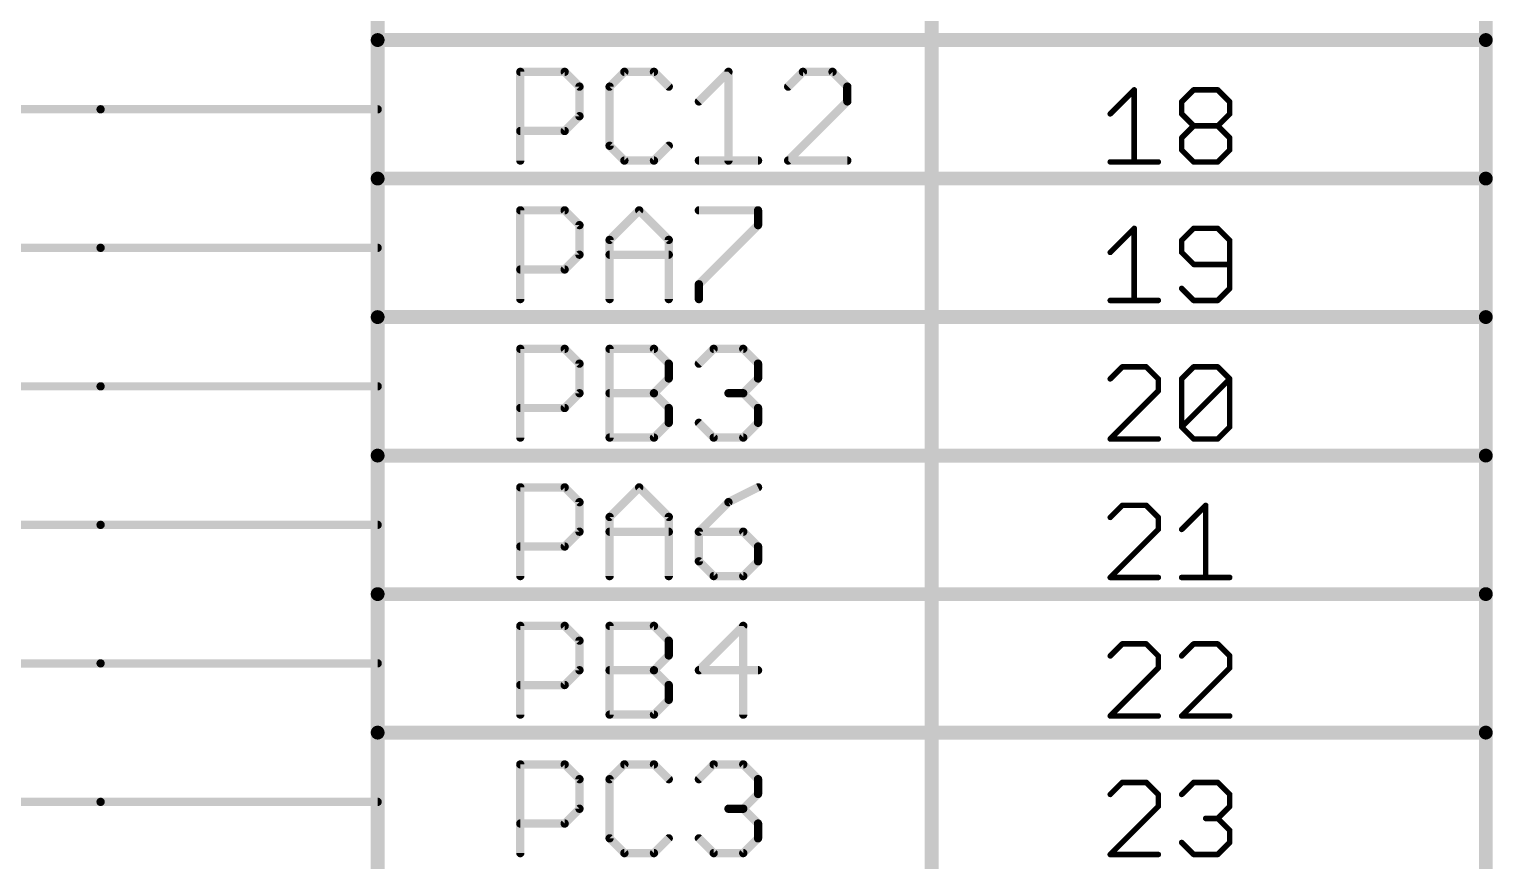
# Model space of a CAD drawing. Extents: x -173 to 61, y -47 to 113.
# Drawn here: x 34.25 to 61.09, y -3.62 to 11.63 of the extents above; entities that cross this region are included whole.
import ezdxf

# ---------------------------------------------------------------- set-up
doc = ezdxf.new("R2010")
doc.units = 0
for name, color, linetype in [('91', 94, 'CONTINUOUS'), ('94', 14, 'CONTINUOUS'), ('95', 251, 'CONTINUOUS')]:
    doc.layers.add(name, color=color, linetype=linetype)

msp = doc.modelspace()

# ---------------------------------------------------------------- linework, layer by layer
at = {"layer": '91', "const_width": 0.1524}
for points in [[(27.94, 10.16), (35.56, 10.16)], [(27.94, 7.62), (35.56, 7.62)], [(27.94, 5.08), (35.56, 5.08)], [(27.94, 2.54), (35.56, 2.54)], [(27.94, 0), (35.56, 0)], [(27.94, -2.54), (35.56, -2.54)]]:
    msp.add_lwpolyline(points, dxfattribs=at)
at = {"layer": '91', "const_width": 0.0762}
for points in [[(35.56, 10.1219, 1), (35.56, 10.1981)], [(35.56, 7.5819, 1), (35.56, 7.6581)], [(35.56, 5.0419, 1), (35.56, 5.1181)], [(35.56, 2.5019, 1), (35.56, 2.5781)], [(35.56, -0.0381, 1), (35.56, 0.0381)], [(35.56, -2.5781, 1), (35.56, -2.5019)]]:
    msp.add_lwpolyline(points, format="xyb", dxfattribs=at)
at = {"layer": '94'}
for points, const_width in [([(50.8, -46.99), (50.8, 54.61)], 0.254), ([(40.64, 13.97), (40.64, 11.43)], 0.254), ([(60.96, 13.97), (60.96, 11.43)], 0.254), ([(40.64, 11.43), (40.64, 8.89)], 0.254), ([(40.64, 11.43), (60.96, 11.43)], 0.254), ([(60.96, 11.43), (60.96, 8.89)], 0.254), ([(35.56, 10.16), (40.64, 10.16)], 0.1524), ([(40.64, 8.89), (40.64, 6.35)], 0.254), ([(40.64, 8.89), (60.96, 8.89)], 0.254), ([(60.96, 8.89), (60.96, 6.35)], 0.254), ([(35.56, 7.62), (40.64, 7.62)], 0.1524), ([(40.64, 6.35), (40.64, 3.81)], 0.254), ([(40.64, 6.35), (60.96, 6.35)], 0.254), ([(60.96, 6.35), (60.96, 3.81)], 0.254), ([(35.56, 5.08), (40.64, 5.08)], 0.1524), ([(40.64, 3.81), (40.64, 1.27)], 0.254), ([(40.64, 3.81), (60.96, 3.81)], 0.254), ([(60.96, 3.81), (60.96, 1.27)], 0.254), ([(35.56, 2.54), (40.64, 2.54)], 0.1524), ([(40.64, 1.27), (40.64, -1.27)], 0.254), ([(40.64, 1.27), (60.96, 1.27)], 0.254), ([(60.96, 1.27), (60.96, -1.27)], 0.254), ([(35.56, 0), (40.64, 0)], 0.1524), ([(40.64, -1.27), (40.64, -3.81)], 0.254), ([(40.64, -1.27), (60.96, -1.27)], 0.254), ([(60.96, -1.27), (60.96, -3.81)], 0.254), ([(35.56, -2.54), (40.64, -2.54)], 0.1524)]:
    msp.add_lwpolyline(points, dxfattribs=dict(at, const_width=const_width))
for points, const_width in [([(40.7035, 11.43, 1), (40.5765, 11.43)], 0.127), ([(40.64, 11.4935, 1), (40.64, 11.3665)], 0.127), ([(61.0235, 11.43, 1), (60.8965, 11.43)], 0.127), ([(60.96, 11.3665, 1), (60.96, 11.4935)], 0.127), ([(40.5765, 11.43, 1), (40.7035, 11.43)], 0.127), ([(60.8965, 11.43, 1), (61.0235, 11.43)], 0.127), ([(35.56, 10.1981, 1), (35.56, 10.1219)], 0.0762), ([(40.64, 10.1219, 1), (40.64, 10.1981)], 0.0762), ([(40.7035, 8.89, 1), (40.5765, 8.89)], 0.127), ([(40.64, 8.9535, 1), (40.64, 8.8265)], 0.127), ([(40.5765, 8.89, 1), (40.7035, 8.89)], 0.127), ([(61.0235, 8.89, 1), (60.8965, 8.89)], 0.127), ([(60.8965, 8.89, 1), (61.0235, 8.89)], 0.127), ([(60.96, 8.8265, 1), (60.96, 8.9535)], 0.127), ([(35.56, 7.6581, 1), (35.56, 7.5819)], 0.0762), ([(40.64, 7.5819, 1), (40.64, 7.6581)], 0.0762), ([(40.7035, 6.35, 1), (40.5765, 6.35)], 0.127), ([(40.64, 6.4135, 1), (40.64, 6.2865)], 0.127), ([(61.0235, 6.35, 1), (60.8965, 6.35)], 0.127), ([(60.96, 6.2865, 1), (60.96, 6.4135)], 0.127), ([(40.5765, 6.35, 1), (40.7035, 6.35)], 0.127), ([(60.8965, 6.35, 1), (61.0235, 6.35)], 0.127), ([(35.56, 5.1181, 1), (35.56, 5.0419)], 0.0762), ([(40.64, 5.0419, 1), (40.64, 5.1181)], 0.0762), ([(40.7035, 3.81, 1), (40.5765, 3.81)], 0.127), ([(40.64, 3.8735, 1), (40.64, 3.7465)], 0.127), ([(40.5765, 3.81, 1), (40.7035, 3.81)], 0.127), ([(61.0235, 3.81, 1), (60.8965, 3.81)], 0.127), ([(60.8965, 3.81, 1), (61.0235, 3.81)], 0.127), ([(60.96, 3.7465, 1), (60.96, 3.8735)], 0.127), ([(35.56, 2.5781, 1), (35.56, 2.5019)], 0.0762), ([(40.64, 2.5019, 1), (40.64, 2.5781)], 0.0762), ([(40.7035, 1.27, 1), (40.5765, 1.27)], 0.127), ([(40.64, 1.3335, 1), (40.64, 1.2065)], 0.127), ([(61.0235, 1.27, 1), (60.8965, 1.27)], 0.127), ([(60.96, 1.2065, 1), (60.96, 1.3335)], 0.127), ([(40.5765, 1.27, 1), (40.7035, 1.27)], 0.127), ([(60.8965, 1.27, 1), (61.0235, 1.27)], 0.127), ([(35.56, 0.0381, 1), (35.56, -0.0381)], 0.0762), ([(40.64, -0.0381, 1), (40.64, 0.0381)], 0.0762), ([(40.7035, -1.27, 1), (40.5765, -1.27)], 0.127), ([(40.64, -1.2065, 1), (40.64, -1.3335)], 0.127), ([(40.5765, -1.27, 1), (40.7035, -1.27)], 0.127), ([(61.0235, -1.27, 1), (60.8965, -1.27)], 0.127), ([(60.8965, -1.27, 1), (61.0235, -1.27)], 0.127), ([(60.96, -1.3335, 1), (60.96, -1.2065)], 0.127), ([(35.56, -2.5019, 1), (35.56, -2.5781)], 0.0762), ([(40.64, -2.5781, 1), (40.64, -2.5019)], 0.0762)]:
    msp.add_lwpolyline(points, format="xyb", dxfattribs=dict(at, const_width=const_width))
at = {"layer": '95'}
for points, const_width in [([(43.2562, 9.2202), (43.2562, 10.8472)], 0.1524), ([(43.2562, 10.8472), (44.0697, 10.8472)], 0.1524), ([(44.0697, 10.8472), (44.3409, 10.576)], 0.1524), ([(45.1645, 10.8472), (44.8934, 10.576)], 0.1524), ([(45.7069, 10.8472), (45.1645, 10.8472)], 0.1524), ([(45.978, 10.576), (45.7069, 10.8472)], 0.1524), ([(46.5305, 10.3049), (47.0728, 10.8472)], 0.1524), ([(47.0728, 10.8472), (47.0728, 9.2202)], 0.1524), ([(48.4388, 10.8472), (48.1677, 10.576)], 0.1524), ([(48.9812, 10.8472), (48.4388, 10.8472)], 0.1524), ([(49.2523, 10.576), (48.9812, 10.8472)], 0.1524), ([(44.3409, 10.576), (44.3409, 10.0337)], 0.1524), ([(44.8934, 10.576), (44.8934, 9.4914)], 0.1524), ([(49.2523, 10.3049), (49.2523, 10.576)], 0.1524), ([(54.0733, 10.0761), (54.514, 10.5167)], 0.1016), ([(54.514, 10.5167), (54.514, 9.1948)], 0.1016), ([(55.3831, 10.2964), (55.6034, 10.5167)], 0.1016), ([(55.6034, 10.5167), (56.044, 10.5167)], 0.1016), ([(56.044, 10.5167), (56.2644, 10.2964)], 0.1016), ([(48.1677, 9.2202), (49.2523, 10.3049)], 0.1524), ([(55.3831, 10.0761), (55.3831, 10.2964)], 0.1016), ([(56.2644, 10.2964), (56.2644, 10.0761)], 0.1016), ([(44.3409, 10.0337), (44.0697, 9.7625)], 0.1524), ([(55.6034, 9.8558), (55.3831, 10.0761)], 0.1016), ([(56.2644, 10.0761), (56.044, 9.8558)], 0.1016), ([(44.0697, 9.7625), (43.2562, 9.7625)], 0.1524), ([(55.3831, 9.6354), (55.6034, 9.8558)], 0.1016), ([(55.3831, 9.4151), (55.3831, 9.6354)], 0.1016), ([(55.6034, 9.8558), (56.044, 9.8558)], 0.1016), ([(56.044, 9.8558), (56.2644, 9.6354)], 0.1016), ([(56.2644, 9.6354), (56.2644, 9.4151)], 0.1016), ([(44.8934, 9.4914), (45.1645, 9.2202)], 0.1524), ([(45.7069, 9.2202), (45.978, 9.4914)], 0.1524), ([(55.6034, 9.1948), (55.3831, 9.4151)], 0.1016), ([(56.2644, 9.4151), (56.044, 9.1948)], 0.1016), ([(45.1645, 9.2202), (45.7069, 9.2202)], 0.1524), ([(46.5305, 9.2202), (47.6152, 9.2202)], 0.1524), ([(49.2523, 9.2202), (48.1677, 9.2202)], 0.1524), ([(54.0733, 9.1948), (54.9546, 9.1948)], 0.1016), ([(56.044, 9.1948), (55.6034, 9.1948)], 0.1016), ([(43.2562, 6.6802), (43.2562, 8.3072)], 0.1524), ([(43.2562, 8.3072), (44.0697, 8.3072)], 0.1524), ([(44.0697, 8.3072), (44.3409, 8.036)], 0.1524), ([(44.8934, 7.7649), (45.4357, 8.3072)], 0.1524), ([(45.4357, 8.3072), (45.978, 7.7649)], 0.1524), ([(46.5305, 8.3072), (47.6152, 8.3072)], 0.1524), ([(47.6152, 8.3072), (47.6152, 8.036)], 0.1524), ([(44.3409, 8.036), (44.3409, 7.4937)], 0.1524), ([(47.6152, 8.036), (46.5305, 6.9514)], 0.1524), ([(44.8934, 6.6802), (44.8934, 7.7649)], 0.1524), ([(45.978, 7.7649), (45.978, 6.6802)], 0.1524), ([(54.0733, 7.5361), (54.514, 7.9767)], 0.1016), ([(54.514, 7.9767), (54.514, 6.6548)], 0.1016), ([(55.6034, 7.9767), (55.3831, 7.7564)], 0.1016), ([(55.3831, 7.7564), (55.3831, 7.5361)], 0.1016), ([(56.044, 7.9767), (55.6034, 7.9767)], 0.1016), ([(56.2644, 7.7564), (56.044, 7.9767)], 0.1016), ([(56.2644, 6.8751), (56.2644, 7.7564)], 0.1016), ([(44.3409, 7.4937), (44.0697, 7.2225)], 0.1524), ([(44.8934, 7.4937), (45.978, 7.4937)], 0.1524), ([(55.3831, 7.5361), (55.6034, 7.3158)], 0.1016), ([(44.0697, 7.2225), (43.2562, 7.2225)], 0.1524), ([(55.6034, 7.3158), (56.2644, 7.3158)], 0.1016), ([(46.5305, 6.9514), (46.5305, 6.6802)], 0.1524), ([(55.3831, 6.8751), (55.6034, 6.6548)], 0.1016), ([(56.044, 6.6548), (56.2644, 6.8751)], 0.1016), ([(54.0733, 6.6548), (54.9546, 6.6548)], 0.1016), ([(55.6034, 6.6548), (56.044, 6.6548)], 0.1016), ([(43.2562, 4.1402), (43.2562, 5.7672)], 0.1524), ([(43.2562, 5.7672), (44.0697, 5.7672)], 0.1524), ([(44.0697, 5.7672), (44.3409, 5.496)], 0.1524), ([(44.8934, 4.1402), (44.8934, 5.7672)], 0.1524), ([(44.8934, 5.7672), (45.7069, 5.7672)], 0.1524), ([(45.7069, 5.7672), (45.978, 5.496)], 0.1524), ([(46.5305, 5.496), (46.8017, 5.7672)], 0.1524), ([(46.8017, 5.7672), (47.344, 5.7672)], 0.1524), ([(47.344, 5.7672), (47.6152, 5.496)], 0.1524), ([(44.3409, 5.496), (44.3409, 4.9537)], 0.1524), ([(45.978, 5.496), (45.978, 5.2249)], 0.1524), ([(47.6152, 5.496), (47.6152, 5.2249)], 0.1524), ([(54.2937, 5.4367), (54.0733, 5.2164)], 0.1016), ([(54.7343, 5.4367), (54.2937, 5.4367)], 0.1016), ([(54.9546, 5.2164), (54.7343, 5.4367)], 0.1016), ([(55.3831, 5.2164), (55.6034, 5.4367)], 0.1016), ([(55.6034, 5.4367), (56.044, 5.4367)], 0.1016), ([(56.044, 5.4367), (56.2644, 5.2164)], 0.1016), ([(45.978, 5.2249), (45.7069, 4.9537)], 0.1524), ([(47.6152, 5.2249), (47.344, 4.9537)], 0.1524), ([(54.9546, 4.9961), (54.9546, 5.2164)], 0.1016), ([(55.3831, 4.3351), (55.3831, 5.2164)], 0.1016), ([(55.3831, 4.3351), (56.2644, 5.2164)], 0.1016), ([(56.2644, 5.2164), (56.2644, 4.3351)], 0.1016), ([(44.3409, 4.9537), (44.0697, 4.6825)], 0.1524), ([(44.8934, 4.9537), (45.7069, 4.9537)], 0.1524), ([(45.7069, 4.9537), (45.978, 4.6825)], 0.1524), ([(47.344, 4.9537), (47.0728, 4.9537)], 0.1524), ([(47.344, 4.9537), (47.6152, 4.6825)], 0.1524), ([(54.0733, 4.1148), (54.9546, 4.9961)], 0.1016), ([(44.0697, 4.6825), (43.2562, 4.6825)], 0.1524), ([(45.978, 4.6825), (45.978, 4.4114)], 0.1524), ([(47.6152, 4.6825), (47.6152, 4.4114)], 0.1524), ([(45.978, 4.4114), (45.7069, 4.1402)], 0.1524), ([(46.8017, 4.1402), (46.5305, 4.4114)], 0.1524), ([(47.6152, 4.4114), (47.344, 4.1402)], 0.1524), ([(55.6034, 4.1148), (55.3831, 4.3351)], 0.1016), ([(56.2644, 4.3351), (56.044, 4.1148)], 0.1016), ([(45.7069, 4.1402), (44.8934, 4.1402)], 0.1524), ([(47.344, 4.1402), (46.8017, 4.1402)], 0.1524), ([(54.9546, 4.1148), (54.0733, 4.1148)], 0.1016), ([(56.044, 4.1148), (55.6034, 4.1148)], 0.1016), ([(43.2562, 1.6002), (43.2562, 3.2272)], 0.1524), ([(43.2562, 3.2272), (44.0697, 3.2272)], 0.1524), ([(44.0697, 3.2272), (44.3409, 2.956)], 0.1524), ([(44.8934, 2.6849), (45.4357, 3.2272)], 0.1524), ([(45.4357, 3.2272), (45.978, 2.6849)], 0.1524), ([(47.6152, 3.2272), (47.0728, 2.956)], 0.1524), ([(44.3409, 2.956), (44.3409, 2.4137)], 0.1524), ([(47.0728, 2.956), (46.5305, 2.4137)], 0.1524), ([(44.8934, 1.6002), (44.8934, 2.6849)], 0.1524), ([(45.978, 2.6849), (45.978, 1.6002)], 0.1524), ([(54.2937, 2.8967), (54.0733, 2.6764)], 0.1016), ([(54.7343, 2.8967), (54.2937, 2.8967)], 0.1016), ([(54.9546, 2.6764), (54.7343, 2.8967)], 0.1016), ([(54.9546, 2.4561), (54.9546, 2.6764)], 0.1016), ([(55.3831, 2.4561), (55.8237, 2.8967)], 0.1016), ([(55.8237, 2.8967), (55.8237, 1.5748)], 0.1016), ([(44.3409, 2.4137), (44.0697, 2.1425)], 0.1524), ([(44.8934, 2.4137), (45.978, 2.4137)], 0.1524), ([(46.5305, 2.4137), (46.5305, 1.8714)], 0.1524), ([(47.344, 2.4137), (46.5305, 2.4137)], 0.1524), ([(47.6152, 2.1425), (47.344, 2.4137)], 0.1524), ([(54.0733, 1.5748), (54.9546, 2.4561)], 0.1016), ([(44.0697, 2.1425), (43.2562, 2.1425)], 0.1524), ([(47.6152, 1.8714), (47.6152, 2.1425)], 0.1524), ([(46.5305, 1.8714), (46.8017, 1.6002)], 0.1524), ([(47.344, 1.6002), (47.6152, 1.8714)], 0.1524), ([(46.8017, 1.6002), (47.344, 1.6002)], 0.1524), ([(54.9546, 1.5748), (54.0733, 1.5748)], 0.1016), ([(55.3831, 1.5748), (56.2644, 1.5748)], 0.1016), ([(43.2562, -0.9398), (43.2562, 0.6872)], 0.1524), ([(43.2562, 0.6872), (44.0697, 0.6872)], 0.1524), ([(44.0697, 0.6872), (44.3409, 0.416)], 0.1524), ([(44.8934, -0.9398), (44.8934, 0.6872)], 0.1524), ([(44.8934, 0.6872), (45.7069, 0.6872)], 0.1524), ([(45.7069, 0.6872), (45.978, 0.416)], 0.1524), ([(47.344, 0.6872), (46.5305, -0.1263)], 0.1524), ([(47.344, -0.9398), (47.344, 0.6872)], 0.1524), ([(44.3409, 0.416), (44.3409, -0.1263)], 0.1524), ([(45.978, 0.416), (45.978, 0.1449)], 0.1524), ([(54.2937, 0.3567), (54.0733, 0.1364)], 0.1016), ([(54.7343, 0.3567), (54.2937, 0.3567)], 0.1016), ([(54.9546, 0.1364), (54.7343, 0.3567)], 0.1016), ([(55.6034, 0.3567), (55.3831, 0.1364)], 0.1016), ([(56.044, 0.3567), (55.6034, 0.3567)], 0.1016), ([(56.2644, 0.1364), (56.044, 0.3567)], 0.1016), ([(45.978, 0.1449), (45.7069, -0.1263)], 0.1524), ([(54.9546, -0.0839), (54.9546, 0.1364)], 0.1016), ([(56.2644, -0.0839), (56.2644, 0.1364)], 0.1016), ([(44.3409, -0.1263), (44.0697, -0.3975)], 0.1524), ([(44.8934, -0.1263), (45.7069, -0.1263)], 0.1524), ([(45.7069, -0.1263), (45.978, -0.3975)], 0.1524), ([(46.5305, -0.1263), (47.6152, -0.1263)], 0.1524), ([(54.0733, -0.9652), (54.9546, -0.0839)], 0.1016), ([(55.3831, -0.9652), (56.2644, -0.0839)], 0.1016), ([(44.0697, -0.3975), (43.2562, -0.3975)], 0.1524), ([(45.978, -0.3975), (45.978, -0.6686)], 0.1524), ([(45.978, -0.6686), (45.7069, -0.9398)], 0.1524), ([(45.7069, -0.9398), (44.8934, -0.9398)], 0.1524), ([(54.9546, -0.9652), (54.0733, -0.9652)], 0.1016), ([(56.2644, -0.9652), (55.3831, -0.9652)], 0.1016), ([(43.2562, -3.4798), (43.2562, -1.8528)], 0.1524), ([(43.2562, -1.8528), (44.0697, -1.8528)], 0.1524), ([(44.0697, -1.8528), (44.3409, -2.124)], 0.1524), ([(45.1645, -1.8528), (44.8934, -2.124)], 0.1524), ([(45.7069, -1.8528), (45.1645, -1.8528)], 0.1524), ([(45.978, -2.124), (45.7069, -1.8528)], 0.1524), ([(46.5305, -2.124), (46.8017, -1.8528)], 0.1524), ([(46.8017, -1.8528), (47.344, -1.8528)], 0.1524), ([(47.344, -1.8528), (47.6152, -2.124)], 0.1524), ([(44.3409, -2.124), (44.3409, -2.6663)], 0.1524), ([(44.8934, -2.124), (44.8934, -3.2086)], 0.1524), ([(47.6152, -2.124), (47.6152, -2.3951)], 0.1524), ([(54.2937, -2.1833), (54.0733, -2.4036)], 0.1016), ([(54.7343, -2.1833), (54.2937, -2.1833)], 0.1016), ([(54.9546, -2.4036), (54.7343, -2.1833)], 0.1016), ([(55.3831, -2.4036), (55.6034, -2.1833)], 0.1016), ([(55.6034, -2.1833), (56.044, -2.1833)], 0.1016), ([(56.044, -2.1833), (56.2644, -2.4036)], 0.1016), ([(47.6152, -2.3951), (47.344, -2.6663)], 0.1524), ([(54.9546, -2.6239), (54.9546, -2.4036)], 0.1016), ([(56.2644, -2.4036), (56.2644, -2.6239)], 0.1016), ([(44.3409, -2.6663), (44.0697, -2.9375)], 0.1524), ([(47.344, -2.6663), (47.0728, -2.6663)], 0.1524), ([(47.344, -2.6663), (47.6152, -2.9375)], 0.1524), ([(54.0733, -3.5052), (54.9546, -2.6239)], 0.1016), ([(56.2644, -2.6239), (56.044, -2.8442)], 0.1016), ([(44.0697, -2.9375), (43.2562, -2.9375)], 0.1524), ([(47.6152, -2.9375), (47.6152, -3.2086)], 0.1524), ([(56.044, -2.8442), (55.8237, -2.8442)], 0.1016), ([(56.044, -2.8442), (56.2644, -3.0646)], 0.1016), ([(44.8934, -3.2086), (45.1645, -3.4798)], 0.1524), ([(45.7069, -3.4798), (45.978, -3.2086)], 0.1524), ([(46.8017, -3.4798), (46.5305, -3.2086)], 0.1524), ([(47.6152, -3.2086), (47.344, -3.4798)], 0.1524), ([(56.2644, -3.0646), (56.2644, -3.2849)], 0.1016), ([(45.1645, -3.4798), (45.7069, -3.4798)], 0.1524), ([(47.344, -3.4798), (46.8017, -3.4798)], 0.1524), ([(54.9546, -3.5052), (54.0733, -3.5052)], 0.1016), ([(55.6034, -3.5052), (55.3831, -3.2849)], 0.1016), ([(56.044, -3.5052), (55.6034, -3.5052)], 0.1016), ([(56.2644, -3.2849), (56.044, -3.5052)], 0.1016)]:
    msp.add_lwpolyline(points, dxfattribs=dict(at, const_width=const_width))
for points, const_width in [([(43.2943, 10.8472, 1), (43.2181, 10.8472)], 0.0762), ([(43.2562, 10.8853, 1), (43.2562, 10.8091)], 0.0762), ([(44.0966, 10.8741, 1), (44.0428, 10.8202)], 0.0762), ([(44.0697, 10.8091, 1), (44.0697, 10.8853)], 0.0762), ([(45.1645, 10.8853, 1), (45.1645, 10.8091)], 0.0762), ([(45.1915, 10.8202, 1), (45.1376, 10.8741)], 0.0762), ([(45.7338, 10.8741, 1), (45.6799, 10.8202)], 0.0762), ([(45.7069, 10.8091, 1), (45.7069, 10.8853)], 0.0762), ([(47.1109, 10.8472, 1), (47.0347, 10.8472)], 0.0762), ([(47.0998, 10.8202, 1), (47.0459, 10.8741)], 0.0762), ([(48.4388, 10.8853, 1), (48.4388, 10.8091)], 0.0762), ([(48.4658, 10.8202, 1), (48.4119, 10.8741)], 0.0762), ([(49.0081, 10.8741, 1), (48.9542, 10.8202)], 0.0762), ([(48.9812, 10.8091, 1), (48.9812, 10.8853)], 0.0762), ([(44.379, 10.576, 1), (44.3028, 10.576)], 0.0762), ([(44.3139, 10.5491, 1), (44.3678, 10.603)], 0.0762), ([(44.8664, 10.603, 1), (44.9203, 10.5491)], 0.0762), ([(44.9315, 10.576, 1), (44.8553, 10.576)], 0.0762), ([(45.9511, 10.5491, 1), (46.005, 10.603)], 0.0762), ([(48.1407, 10.603, 1), (48.1946, 10.5491)], 0.0762), ([(49.2904, 10.576, 1), (49.2142, 10.576)], 0.0762), ([(49.2254, 10.5491, 1), (49.2793, 10.603)], 0.0762), ([(54.5394, 10.5167, 1), (54.4886, 10.5167)], 0.0508), ([(54.5319, 10.4988, 1), (54.496, 10.5347)], 0.0508), ([(55.6034, 10.5421, 1), (55.6034, 10.4913)], 0.0508), ([(55.6214, 10.4988, 1), (55.5854, 10.5347)], 0.0508), ([(56.062, 10.5347, 1), (56.0261, 10.4988)], 0.0508), ([(56.044, 10.4913, 1), (56.044, 10.5421)], 0.0508), ([(46.5036, 10.3318, 1), (46.5575, 10.2779)], 0.0762), ([(49.2142, 10.3049, 1), (49.2904, 10.3049)], 0.0762), ([(49.2793, 10.2779, 1), (49.2254, 10.3318)], 0.0762), ([(55.3651, 10.3144, 1), (55.401, 10.2784)], 0.0508), ([(55.4085, 10.2964, 1), (55.3577, 10.2964)], 0.0508), ([(56.2898, 10.2964, 1), (56.239, 10.2964)], 0.0508), ([(56.2464, 10.2784, 1), (56.2823, 10.3144)], 0.0508), ([(44.3028, 10.0337, 1), (44.379, 10.0337)], 0.0762), ([(44.3678, 10.0068, 1), (44.3139, 10.0606)], 0.0762), ([(54.0554, 10.094, 1), (54.0913, 10.0581)], 0.0508), ([(55.401, 10.094, 1), (55.3651, 10.0581)], 0.0508), ([(55.3577, 10.0761, 1), (55.4085, 10.0761)], 0.0508), ([(56.239, 10.0761, 1), (56.2898, 10.0761)], 0.0508), ([(56.2823, 10.0581, 1), (56.2464, 10.094)], 0.0508), ([(43.2562, 9.8006, 1), (43.2562, 9.7244)], 0.0762), ([(44.0428, 9.7895, 1), (44.0966, 9.7356)], 0.0762), ([(44.0697, 9.7244, 1), (44.0697, 9.8006)], 0.0762), ([(55.4085, 9.6354, 1), (55.3577, 9.6354)], 0.0508), ([(55.3651, 9.6534, 1), (55.401, 9.6175)], 0.0508), ([(55.6034, 9.8812, 1), (55.6034, 9.8304)], 0.0508), ([(55.6214, 9.8378, 1), (55.5854, 9.8737)], 0.0508), ([(55.5854, 9.8378, 1), (55.6214, 9.8737)], 0.0508), ([(56.062, 9.8737, 1), (56.0261, 9.8378)], 0.0508), ([(56.0261, 9.8737, 1), (56.062, 9.8378)], 0.0508), ([(56.044, 9.8304, 1), (56.044, 9.8812)], 0.0508), ([(56.2898, 9.6354, 1), (56.239, 9.6354)], 0.0508), ([(56.2464, 9.6175, 1), (56.2823, 9.6534)], 0.0508), ([(44.9203, 9.5183, 1), (44.8664, 9.4644)], 0.0762), ([(44.8553, 9.4914, 1), (44.9315, 9.4914)], 0.0762), ([(46.005, 9.4644, 1), (45.9511, 9.5183)], 0.0762), ([(55.401, 9.4331, 1), (55.3651, 9.3972)], 0.0508), ([(55.3577, 9.4151, 1), (55.4085, 9.4151)], 0.0508), ([(56.239, 9.4151, 1), (56.2898, 9.4151)], 0.0508), ([(56.2823, 9.3972, 1), (56.2464, 9.4331)], 0.0508), ([(43.2181, 9.2202, 1), (43.2943, 9.2202)], 0.0762), ([(45.1645, 9.2583, 1), (45.1645, 9.1821)], 0.0762), ([(45.1376, 9.1933, 1), (45.1915, 9.2471)], 0.0762), ([(45.6799, 9.2471, 1), (45.7338, 9.1933)], 0.0762), ([(45.7069, 9.1821, 1), (45.7069, 9.2583)], 0.0762), ([(46.5305, 9.2583, 1), (46.5305, 9.1821)], 0.0762), ([(47.0347, 9.2202, 1), (47.1109, 9.2202)], 0.0762), ([(47.6152, 9.1821, 1), (47.6152, 9.2583)], 0.0762), ([(48.1677, 9.2583, 1), (48.1677, 9.1821)], 0.0762), ([(48.1407, 9.2471, 1), (48.1946, 9.1933)], 0.0762), ([(49.2523, 9.1821, 1), (49.2523, 9.2583)], 0.0762), ([(54.0733, 9.2202, 1), (54.0733, 9.1694)], 0.0508), ([(54.4886, 9.1948, 1), (54.5394, 9.1948)], 0.0508), ([(54.9546, 9.1694, 1), (54.9546, 9.2202)], 0.0508), ([(55.6034, 9.2202, 1), (55.6034, 9.1694)], 0.0508), ([(55.5854, 9.1768, 1), (55.6214, 9.2128)], 0.0508), ([(56.0261, 9.2128, 1), (56.062, 9.1768)], 0.0508), ([(56.044, 9.1694, 1), (56.044, 9.2202)], 0.0508), ([(43.2943, 8.3072, 1), (43.2181, 8.3072)], 0.0762), ([(43.2562, 8.3453, 1), (43.2562, 8.2691)], 0.0762), ([(44.0966, 8.3341, 1), (44.0428, 8.2802)], 0.0762), ([(44.0697, 8.2691, 1), (44.0697, 8.3453)], 0.0762), ([(45.4626, 8.3341, 1), (45.4087, 8.2802)], 0.0762), ([(45.4626, 8.2802, 1), (45.4087, 8.3341)], 0.0762), ([(46.5305, 8.3453, 1), (46.5305, 8.2691)], 0.0762), ([(47.6533, 8.3072, 1), (47.5771, 8.3072)], 0.0762), ([(47.6152, 8.2691, 1), (47.6152, 8.3453)], 0.0762), ([(44.379, 8.036, 1), (44.3028, 8.036)], 0.0762), ([(44.3139, 8.0091, 1), (44.3678, 8.063)], 0.0762), ([(47.5771, 8.036, 1), (47.6533, 8.036)], 0.0762), ([(47.6421, 8.0091, 1), (47.5882, 8.063)], 0.0762), ([(44.8664, 7.7918, 1), (44.9203, 7.7379)], 0.0762), ([(44.9315, 7.7649, 1), (44.8553, 7.7649)], 0.0762), ([(46.0161, 7.7649, 1), (45.9399, 7.7649)], 0.0762), ([(45.9511, 7.7379, 1), (46.005, 7.7918)], 0.0762), ([(54.5394, 7.9767, 1), (54.4886, 7.9767)], 0.0508), ([(54.5319, 7.9588, 1), (54.496, 7.9947)], 0.0508), ([(55.3651, 7.7744, 1), (55.401, 7.7384)], 0.0508), ([(55.4085, 7.7564, 1), (55.3577, 7.7564)], 0.0508), ([(55.6034, 8.0021, 1), (55.6034, 7.9513)], 0.0508), ([(55.6214, 7.9588, 1), (55.5854, 7.9947)], 0.0508), ([(56.062, 7.9947, 1), (56.0261, 7.9588)], 0.0508), ([(56.044, 7.9513, 1), (56.044, 8.0021)], 0.0508), ([(56.2898, 7.7564, 1), (56.239, 7.7564)], 0.0508), ([(56.2464, 7.7384, 1), (56.2823, 7.7744)], 0.0508), ([(44.3028, 7.4937, 1), (44.379, 7.4937)], 0.0762), ([(44.3678, 7.4668, 1), (44.3139, 7.5206)], 0.0762), ([(44.8934, 7.5318, 1), (44.8934, 7.4556)], 0.0762), ([(45.978, 7.4556, 1), (45.978, 7.5318)], 0.0762), ([(54.0554, 7.554, 1), (54.0913, 7.5181)], 0.0508), ([(55.401, 7.554, 1), (55.3651, 7.5181)], 0.0508), ([(55.3577, 7.5361, 1), (55.4085, 7.5361)], 0.0508), ([(43.2562, 7.2606, 1), (43.2562, 7.1844)], 0.0762), ([(44.0428, 7.2495, 1), (44.0966, 7.1956)], 0.0762), ([(44.0697, 7.1844, 1), (44.0697, 7.2606)], 0.0762), ([(55.6034, 7.3412, 1), (55.6034, 7.2904)], 0.0508), ([(55.5854, 7.2978, 1), (55.6214, 7.3337)], 0.0508), ([(56.2644, 7.2904, 1), (56.2644, 7.3412)], 0.0508), ([(46.5686, 6.9514, 1), (46.4924, 6.9514)], 0.0762), ([(46.5036, 6.9783, 1), (46.5575, 6.9244)], 0.0762), ([(43.2181, 6.6802, 1), (43.2943, 6.6802)], 0.0762), ([(44.8553, 6.6802, 1), (44.9315, 6.6802)], 0.0762), ([(45.9399, 6.6802, 1), (46.0161, 6.6802)], 0.0762), ([(46.4924, 6.6802, 1), (46.5686, 6.6802)], 0.0762), ([(55.401, 6.8931, 1), (55.3651, 6.8572)], 0.0508), ([(56.239, 6.8751, 1), (56.2898, 6.8751)], 0.0508), ([(56.2823, 6.8572, 1), (56.2464, 6.8931)], 0.0508), ([(54.0733, 6.6802, 1), (54.0733, 6.6294)], 0.0508), ([(54.4886, 6.6548, 1), (54.5394, 6.6548)], 0.0508), ([(54.9546, 6.6294, 1), (54.9546, 6.6802)], 0.0508), ([(55.6034, 6.6802, 1), (55.6034, 6.6294)], 0.0508), ([(55.5854, 6.6368, 1), (55.6214, 6.6728)], 0.0508), ([(56.0261, 6.6728, 1), (56.062, 6.6368)], 0.0508), ([(56.044, 6.6294, 1), (56.044, 6.6802)], 0.0508), ([(43.2943, 5.7672, 1), (43.2181, 5.7672)], 0.0762), ([(43.2562, 5.8053, 1), (43.2562, 5.7291)], 0.0762), ([(44.0966, 5.7941, 1), (44.0428, 5.7402)], 0.0762), ([(44.0697, 5.7291, 1), (44.0697, 5.8053)], 0.0762), ([(44.9315, 5.7672, 1), (44.8553, 5.7672)], 0.0762), ([(44.8934, 5.8053, 1), (44.8934, 5.7291)], 0.0762), ([(45.7338, 5.7941, 1), (45.6799, 5.7402)], 0.0762), ([(45.7069, 5.7291, 1), (45.7069, 5.8053)], 0.0762), ([(46.8017, 5.8053, 1), (46.8017, 5.7291)], 0.0762), ([(46.8286, 5.7402, 1), (46.7747, 5.7941)], 0.0762), ([(47.3709, 5.7941, 1), (47.3171, 5.7402)], 0.0762), ([(47.344, 5.7291, 1), (47.344, 5.8053)], 0.0762), ([(44.379, 5.496, 1), (44.3028, 5.496)], 0.0762), ([(44.3139, 5.4691, 1), (44.3678, 5.523)], 0.0762), ([(46.0161, 5.496, 1), (45.9399, 5.496)], 0.0762), ([(45.9511, 5.4691, 1), (46.005, 5.523)], 0.0762), ([(46.5036, 5.523, 1), (46.5575, 5.4691)], 0.0762), ([(47.6533, 5.496, 1), (47.5771, 5.496)], 0.0762), ([(47.5882, 5.4691, 1), (47.6421, 5.523)], 0.0762), ([(54.2937, 5.4621, 1), (54.2937, 5.4113)], 0.0508), ([(54.3116, 5.4188, 1), (54.2757, 5.4547)], 0.0508), ([(54.7523, 5.4547, 1), (54.7163, 5.4188)], 0.0508), ([(54.7343, 5.4113, 1), (54.7343, 5.4621)], 0.0508), ([(55.6034, 5.4621, 1), (55.6034, 5.4113)], 0.0508), ([(55.6214, 5.4188, 1), (55.5854, 5.4547)], 0.0508), ([(56.062, 5.4547, 1), (56.0261, 5.4188)], 0.0508), ([(56.044, 5.4113, 1), (56.044, 5.4621)], 0.0508), ([(45.9399, 5.2249, 1), (46.0161, 5.2249)], 0.0762), ([(46.005, 5.1979, 1), (45.9511, 5.2518)], 0.0762), ([(47.5771, 5.2249, 1), (47.6533, 5.2249)], 0.0762), ([(47.6421, 5.1979, 1), (47.5882, 5.2518)], 0.0762), ([(54.0554, 5.2344, 1), (54.0913, 5.1984)], 0.0508), ([(54.98, 5.2164, 1), (54.9292, 5.2164)], 0.0508), ([(54.9367, 5.1984, 1), (54.9726, 5.2344)], 0.0508), ([(55.3651, 5.2344, 1), (55.401, 5.1984)], 0.0508), ([(55.4085, 5.2164, 1), (55.3577, 5.2164)], 0.0508), ([(56.2898, 5.2164, 1), (56.239, 5.2164)], 0.0508), ([(56.2823, 5.1984, 1), (56.2464, 5.2344)], 0.0508), ([(56.2464, 5.1984, 1), (56.2823, 5.2344)], 0.0508), ([(44.3028, 4.9537, 1), (44.379, 4.9537)], 0.0762), ([(44.3678, 4.9268, 1), (44.3139, 4.9806)], 0.0762), ([(44.8934, 4.9918, 1), (44.8934, 4.9156)], 0.0762), ([(45.7338, 4.9806, 1), (45.6799, 4.9268)], 0.0762), ([(45.6799, 4.9806, 1), (45.7338, 4.9268)], 0.0762), ([(45.7069, 4.9156, 1), (45.7069, 4.9918)], 0.0762), ([(47.0728, 4.9918, 1), (47.0728, 4.9156)], 0.0762), ([(47.3709, 4.9806, 1), (47.3171, 4.9268)], 0.0762), ([(47.3171, 4.9806, 1), (47.3709, 4.9268)], 0.0762), ([(47.344, 4.9156, 1), (47.344, 4.9918)], 0.0762), ([(54.9292, 4.9961, 1), (54.98, 4.9961)], 0.0508), ([(54.9726, 4.9781, 1), (54.9367, 5.014)], 0.0508), ([(43.2562, 4.7206, 1), (43.2562, 4.6444)], 0.0762), ([(44.0428, 4.7095, 1), (44.0966, 4.6556)], 0.0762), ([(44.0697, 4.6444, 1), (44.0697, 4.7206)], 0.0762), ([(46.0161, 4.6825, 1), (45.9399, 4.6825)], 0.0762), ([(45.9511, 4.6556, 1), (46.005, 4.7095)], 0.0762), ([(47.6533, 4.6825, 1), (47.5771, 4.6825)], 0.0762), ([(47.5882, 4.6556, 1), (47.6421, 4.7095)], 0.0762), ([(45.9399, 4.4114, 1), (46.0161, 4.4114)], 0.0762), ([(46.005, 4.3844, 1), (45.9511, 4.4383)], 0.0762), ([(46.5575, 4.4383, 1), (46.5036, 4.3844)], 0.0762), ([(47.5771, 4.4114, 1), (47.6533, 4.4114)], 0.0762), ([(47.6421, 4.3844, 1), (47.5882, 4.4383)], 0.0762), ([(55.401, 4.3531, 1), (55.3651, 4.3172)], 0.0508), ([(55.3651, 4.3531, 1), (55.401, 4.3172)], 0.0508), ([(55.3577, 4.3351, 1), (55.4085, 4.3351)], 0.0508), ([(56.239, 4.3351, 1), (56.2898, 4.3351)], 0.0508), ([(56.2823, 4.3172, 1), (56.2464, 4.3531)], 0.0508), ([(43.2181, 4.1402, 1), (43.2943, 4.1402)], 0.0762), ([(44.8934, 4.1783, 1), (44.8934, 4.1021)], 0.0762), ([(44.8553, 4.1402, 1), (44.9315, 4.1402)], 0.0762), ([(45.6799, 4.1671, 1), (45.7338, 4.1133)], 0.0762), ([(45.7069, 4.1021, 1), (45.7069, 4.1783)], 0.0762), ([(46.8017, 4.1783, 1), (46.8017, 4.1021)], 0.0762), ([(46.7747, 4.1133, 1), (46.8286, 4.1671)], 0.0762), ([(47.3171, 4.1671, 1), (47.3709, 4.1133)], 0.0762), ([(47.344, 4.1021, 1), (47.344, 4.1783)], 0.0762), ([(54.0733, 4.1402, 1), (54.0733, 4.0894)], 0.0508), ([(54.0554, 4.1328, 1), (54.0913, 4.0968)], 0.0508), ([(54.9546, 4.0894, 1), (54.9546, 4.1402)], 0.0508), ([(55.6034, 4.1402, 1), (55.6034, 4.0894)], 0.0508), ([(55.5854, 4.0968, 1), (55.6214, 4.1328)], 0.0508), ([(56.0261, 4.1328, 1), (56.062, 4.0968)], 0.0508), ([(56.044, 4.0894, 1), (56.044, 4.1402)], 0.0508), ([(43.2943, 3.2272, 1), (43.2181, 3.2272)], 0.0762), ([(43.2562, 3.2653, 1), (43.2562, 3.1891)], 0.0762), ([(44.0966, 3.2541, 1), (44.0428, 3.2002)], 0.0762), ([(44.0697, 3.1891, 1), (44.0697, 3.2653)], 0.0762), ([(45.4626, 3.2541, 1), (45.4087, 3.2002)], 0.0762), ([(45.4626, 3.2002, 1), (45.4087, 3.2541)], 0.0762), ([(47.6322, 3.1931, 1), (47.5981, 3.2613)], 0.0762), ([(44.379, 2.956, 1), (44.3028, 2.956)], 0.0762), ([(44.3139, 2.9291, 1), (44.3678, 2.983)], 0.0762), ([(47.0558, 2.9901, 1), (47.0899, 2.9219)], 0.0762), ([(47.0998, 2.9291, 1), (47.0459, 2.983)], 0.0762), ([(44.8664, 2.7118, 1), (44.9203, 2.6579)], 0.0762), ([(44.9315, 2.6849, 1), (44.8553, 2.6849)], 0.0762), ([(46.0161, 2.6849, 1), (45.9399, 2.6849)], 0.0762), ([(45.9511, 2.6579, 1), (46.005, 2.7118)], 0.0762), ([(54.0554, 2.6944, 1), (54.0913, 2.6584)], 0.0508), ([(54.2937, 2.9221, 1), (54.2937, 2.8713)], 0.0508), ([(54.3116, 2.8788, 1), (54.2757, 2.9147)], 0.0508), ([(54.7523, 2.9147, 1), (54.7163, 2.8788)], 0.0508), ([(54.7343, 2.8713, 1), (54.7343, 2.9221)], 0.0508), ([(54.98, 2.6764, 1), (54.9292, 2.6764)], 0.0508), ([(54.9367, 2.6584, 1), (54.9726, 2.6944)], 0.0508), ([(55.8491, 2.8967, 1), (55.7983, 2.8967)], 0.0508), ([(55.8417, 2.8788, 1), (55.8058, 2.9147)], 0.0508), ([(44.3028, 2.4137, 1), (44.379, 2.4137)], 0.0762), ([(44.3678, 2.3868, 1), (44.3139, 2.4406)], 0.0762), ([(44.8934, 2.4518, 1), (44.8934, 2.3756)], 0.0762), ([(45.978, 2.3756, 1), (45.978, 2.4518)], 0.0762), ([(46.5686, 2.4137, 1), (46.4924, 2.4137)], 0.0762), ([(46.5305, 2.4518, 1), (46.5305, 2.3756)], 0.0762), ([(46.5036, 2.4406, 1), (46.5575, 2.3868)], 0.0762), ([(47.3709, 2.4406, 1), (47.3171, 2.3868)], 0.0762), ([(47.344, 2.3756, 1), (47.344, 2.4518)], 0.0762), ([(54.9292, 2.4561, 1), (54.98, 2.4561)], 0.0508), ([(54.9726, 2.4381, 1), (54.9367, 2.474)], 0.0508), ([(55.3651, 2.474, 1), (55.401, 2.4381)], 0.0508), ([(43.2562, 2.1806, 1), (43.2562, 2.1044)], 0.0762), ([(44.0428, 2.1695, 1), (44.0966, 2.1156)], 0.0762), ([(44.0697, 2.1044, 1), (44.0697, 2.1806)], 0.0762), ([(47.6533, 2.1425, 1), (47.5771, 2.1425)], 0.0762), ([(47.5882, 2.1156, 1), (47.6421, 2.1695)], 0.0762), ([(46.5575, 1.8983, 1), (46.5036, 1.8444)], 0.0762), ([(46.4924, 1.8714, 1), (46.5686, 1.8714)], 0.0762), ([(47.5771, 1.8714, 1), (47.6533, 1.8714)], 0.0762), ([(47.6421, 1.8444, 1), (47.5882, 1.8983)], 0.0762), ([(43.2181, 1.6002, 1), (43.2943, 1.6002)], 0.0762), ([(44.8553, 1.6002, 1), (44.9315, 1.6002)], 0.0762), ([(45.9399, 1.6002, 1), (46.0161, 1.6002)], 0.0762), ([(46.8017, 1.6383, 1), (46.8017, 1.5621)], 0.0762), ([(46.7747, 1.5733, 1), (46.8286, 1.6271)], 0.0762), ([(47.3171, 1.6271, 1), (47.3709, 1.5733)], 0.0762), ([(47.344, 1.5621, 1), (47.344, 1.6383)], 0.0762), ([(54.0733, 1.6002, 1), (54.0733, 1.5494)], 0.0508), ([(54.0554, 1.5928, 1), (54.0913, 1.5568)], 0.0508), ([(54.9546, 1.5494, 1), (54.9546, 1.6002)], 0.0508), ([(55.3831, 1.6002, 1), (55.3831, 1.5494)], 0.0508), ([(56.2644, 1.5494, 1), (56.2644, 1.6002)], 0.0508), ([(55.7983, 1.5748, 1), (55.8491, 1.5748)], 0.0508), ([(43.2943, 0.6872, 1), (43.2181, 0.6872)], 0.0762), ([(43.2562, 0.7253, 1), (43.2562, 0.6491)], 0.0762), ([(44.0966, 0.7141, 1), (44.0428, 0.6602)], 0.0762), ([(44.0697, 0.6491, 1), (44.0697, 0.7253)], 0.0762), ([(44.9315, 0.6872, 1), (44.8553, 0.6872)], 0.0762), ([(44.8934, 0.7253, 1), (44.8934, 0.6491)], 0.0762), ([(45.7338, 0.7141, 1), (45.6799, 0.6602)], 0.0762), ([(45.7069, 0.6491, 1), (45.7069, 0.7253)], 0.0762), ([(47.3821, 0.6872, 1), (47.3059, 0.6872)], 0.0762), ([(47.3709, 0.6602, 1), (47.3171, 0.7141)], 0.0762), ([(44.379, 0.416, 1), (44.3028, 0.416)], 0.0762), ([(44.3139, 0.3891, 1), (44.3678, 0.443)], 0.0762), ([(46.0161, 0.416, 1), (45.9399, 0.416)], 0.0762), ([(45.9511, 0.3891, 1), (46.005, 0.443)], 0.0762), ([(54.2937, 0.3821, 1), (54.2937, 0.3313)], 0.0508), ([(54.3116, 0.3388, 1), (54.2757, 0.3747)], 0.0508), ([(54.7523, 0.3747, 1), (54.7163, 0.3388)], 0.0508), ([(54.7343, 0.3313, 1), (54.7343, 0.3821)], 0.0508), ([(55.6034, 0.3821, 1), (55.6034, 0.3313)], 0.0508), ([(55.6214, 0.3388, 1), (55.5854, 0.3747)], 0.0508), ([(56.062, 0.3747, 1), (56.0261, 0.3388)], 0.0508), ([(56.044, 0.3313, 1), (56.044, 0.3821)], 0.0508), ([(45.9399, 0.1449, 1), (46.0161, 0.1449)], 0.0762), ([(46.005, 0.1179, 1), (45.9511, 0.1718)], 0.0762), ([(54.0554, 0.1544, 1), (54.0913, 0.1184)], 0.0508), ([(54.98, 0.1364, 1), (54.9292, 0.1364)], 0.0508), ([(54.9367, 0.1184, 1), (54.9726, 0.1544)], 0.0508), ([(55.3651, 0.1544, 1), (55.401, 0.1184)], 0.0508), ([(56.2898, 0.1364, 1), (56.239, 0.1364)], 0.0508), ([(56.2464, 0.1184, 1), (56.2823, 0.1544)], 0.0508), ([(44.3028, -0.1263, 1), (44.379, -0.1263)], 0.0762), ([(44.3678, -0.1532, 1), (44.3139, -0.0994)], 0.0762), ([(44.8934, -0.0882, 1), (44.8934, -0.1644)], 0.0762), ([(45.7338, -0.0994, 1), (45.6799, -0.1532)], 0.0762), ([(45.6799, -0.0994, 1), (45.7338, -0.1532)], 0.0762), ([(45.7069, -0.1644, 1), (45.7069, -0.0882)], 0.0762), ([(46.5305, -0.0882, 1), (46.5305, -0.1644)], 0.0762), ([(46.5036, -0.0994, 1), (46.5575, -0.1532)], 0.0762), ([(47.6152, -0.1644, 1), (47.6152, -0.0882)], 0.0762), ([(54.9292, -0.0839, 1), (54.98, -0.0839)], 0.0508), ([(54.9726, -0.1019, 1), (54.9367, -0.066)], 0.0508), ([(56.239, -0.0839, 1), (56.2898, -0.0839)], 0.0508), ([(56.2823, -0.1019, 1), (56.2464, -0.066)], 0.0508), ([(43.2562, -0.3594, 1), (43.2562, -0.4356)], 0.0762), ([(44.0428, -0.3705, 1), (44.0966, -0.4244)], 0.0762), ([(44.0697, -0.4356, 1), (44.0697, -0.3594)], 0.0762), ([(46.0161, -0.3975, 1), (45.9399, -0.3975)], 0.0762), ([(45.9511, -0.4244, 1), (46.005, -0.3705)], 0.0762), ([(45.9399, -0.6686, 1), (46.0161, -0.6686)], 0.0762), ([(46.005, -0.6956, 1), (45.9511, -0.6417)], 0.0762), ([(43.2181, -0.9398, 1), (43.2943, -0.9398)], 0.0762), ([(44.8934, -0.9017, 1), (44.8934, -0.9779)], 0.0762), ([(44.8553, -0.9398, 1), (44.9315, -0.9398)], 0.0762), ([(45.6799, -0.9129, 1), (45.7338, -0.9667)], 0.0762), ([(45.7069, -0.9779, 1), (45.7069, -0.9017)], 0.0762), ([(47.3059, -0.9398, 1), (47.3821, -0.9398)], 0.0762), ([(54.0733, -0.9398, 1), (54.0733, -0.9906)], 0.0508), ([(54.0554, -0.9472, 1), (54.0913, -0.9832)], 0.0508), ([(54.9546, -0.9906, 1), (54.9546, -0.9398)], 0.0508), ([(55.3651, -0.9472, 1), (55.401, -0.9832)], 0.0508), ([(55.3831, -0.9398, 1), (55.3831, -0.9906)], 0.0508), ([(56.2644, -0.9906, 1), (56.2644, -0.9398)], 0.0508), ([(43.2943, -1.8528, 1), (43.2181, -1.8528)], 0.0762), ([(43.2562, -1.8147, 1), (43.2562, -1.8909)], 0.0762), ([(44.0966, -1.8259, 1), (44.0428, -1.8798)], 0.0762), ([(44.0697, -1.8909, 1), (44.0697, -1.8147)], 0.0762), ([(45.1645, -1.8147, 1), (45.1645, -1.8909)], 0.0762), ([(45.1915, -1.8798, 1), (45.1376, -1.8259)], 0.0762), ([(45.7338, -1.8259, 1), (45.6799, -1.8798)], 0.0762), ([(45.7069, -1.8909, 1), (45.7069, -1.8147)], 0.0762), ([(46.8017, -1.8147, 1), (46.8017, -1.8909)], 0.0762), ([(46.8286, -1.8798, 1), (46.7747, -1.8259)], 0.0762), ([(47.3709, -1.8259, 1), (47.3171, -1.8798)], 0.0762), ([(47.344, -1.8909, 1), (47.344, -1.8147)], 0.0762), ([(44.379, -2.124, 1), (44.3028, -2.124)], 0.0762), ([(44.3139, -2.1509, 1), (44.3678, -2.097)], 0.0762), ([(44.8664, -2.097, 1), (44.9203, -2.1509)], 0.0762), ([(44.9315, -2.124, 1), (44.8553, -2.124)], 0.0762), ([(45.9511, -2.1509, 1), (46.005, -2.097)], 0.0762), ([(46.5036, -2.097, 1), (46.5575, -2.1509)], 0.0762), ([(47.6533, -2.124, 1), (47.5771, -2.124)], 0.0762), ([(47.5882, -2.1509, 1), (47.6421, -2.097)], 0.0762), ([(54.2937, -2.1579, 1), (54.2937, -2.2087)], 0.0508), ([(54.3116, -2.2012, 1), (54.2757, -2.1653)], 0.0508), ([(54.7523, -2.1653, 1), (54.7163, -2.2012)], 0.0508), ([(54.7343, -2.2087, 1), (54.7343, -2.1579)], 0.0508), ([(55.6034, -2.1579, 1), (55.6034, -2.2087)], 0.0508), ([(55.6214, -2.2012, 1), (55.5854, -2.1653)], 0.0508), ([(56.062, -2.1653, 1), (56.0261, -2.2012)], 0.0508), ([(56.044, -2.2087, 1), (56.044, -2.1579)], 0.0508), ([(47.5771, -2.3951, 1), (47.6533, -2.3951)], 0.0762), ([(47.6421, -2.4221, 1), (47.5882, -2.3682)], 0.0762), ([(54.0554, -2.3856, 1), (54.0913, -2.4216)], 0.0508), ([(54.98, -2.4036, 1), (54.9292, -2.4036)], 0.0508), ([(54.9367, -2.4216, 1), (54.9726, -2.3856)], 0.0508), ([(55.3651, -2.3856, 1), (55.401, -2.4216)], 0.0508), ([(56.2898, -2.4036, 1), (56.239, -2.4036)], 0.0508), ([(56.2464, -2.4216, 1), (56.2823, -2.3856)], 0.0508), ([(44.3028, -2.6663, 1), (44.379, -2.6663)], 0.0762), ([(44.3678, -2.6932, 1), (44.3139, -2.6394)], 0.0762), ([(47.0728, -2.6282, 1), (47.0728, -2.7044)], 0.0762), ([(47.3709, -2.6394, 1), (47.3171, -2.6932)], 0.0762), ([(47.3171, -2.6394, 1), (47.3709, -2.6932)], 0.0762), ([(47.344, -2.7044, 1), (47.344, -2.6282)], 0.0762), ([(54.9292, -2.6239, 1), (54.98, -2.6239)], 0.0508), ([(54.9726, -2.6419, 1), (54.9367, -2.606)], 0.0508), ([(56.239, -2.6239, 1), (56.2898, -2.6239)], 0.0508), ([(56.2823, -2.6419, 1), (56.2464, -2.606)], 0.0508), ([(43.2562, -2.8994, 1), (43.2562, -2.9756)], 0.0762), ([(44.0428, -2.9105, 1), (44.0966, -2.9644)], 0.0762), ([(44.0697, -2.9756, 1), (44.0697, -2.8994)], 0.0762), ([(47.6533, -2.9375, 1), (47.5771, -2.9375)], 0.0762), ([(47.5882, -2.9644, 1), (47.6421, -2.9105)], 0.0762), ([(55.8237, -2.8188, 1), (55.8237, -2.8696)], 0.0508), ([(56.062, -2.8263, 1), (56.0261, -2.8622)], 0.0508), ([(56.0261, -2.8263, 1), (56.062, -2.8622)], 0.0508), ([(56.044, -2.8696, 1), (56.044, -2.8188)], 0.0508), ([(44.9203, -3.1817, 1), (44.8664, -3.2356)], 0.0762), ([(44.8553, -3.2086, 1), (44.9315, -3.2086)], 0.0762), ([(46.005, -3.2356, 1), (45.9511, -3.1817)], 0.0762), ([(46.5575, -3.1817, 1), (46.5036, -3.2356)], 0.0762), ([(47.5771, -3.2086, 1), (47.6533, -3.2086)], 0.0762), ([(47.6421, -3.2356, 1), (47.5882, -3.1817)], 0.0762), ([(56.2898, -3.0646, 1), (56.239, -3.0646)], 0.0508), ([(56.2464, -3.0825, 1), (56.2823, -3.0466)], 0.0508), ([(43.2181, -3.4798, 1), (43.2943, -3.4798)], 0.0762), ([(45.1645, -3.4417, 1), (45.1645, -3.5179)], 0.0762), ([(45.1376, -3.5067, 1), (45.1915, -3.4529)], 0.0762), ([(45.6799, -3.4529, 1), (45.7338, -3.5067)], 0.0762), ([(45.7069, -3.5179, 1), (45.7069, -3.4417)], 0.0762), ([(46.8017, -3.4417, 1), (46.8017, -3.5179)], 0.0762), ([(46.7747, -3.5067, 1), (46.8286, -3.4529)], 0.0762), ([(47.3171, -3.4529, 1), (47.3709, -3.5067)], 0.0762), ([(47.344, -3.5179, 1), (47.344, -3.4417)], 0.0762), ([(54.0733, -3.4798, 1), (54.0733, -3.5306)], 0.0508), ([(54.0554, -3.4872, 1), (54.0913, -3.5232)], 0.0508), ([(54.9546, -3.5306, 1), (54.9546, -3.4798)], 0.0508), ([(55.401, -3.2669, 1), (55.3651, -3.3028)], 0.0508), ([(55.6034, -3.4798, 1), (55.6034, -3.5306)], 0.0508), ([(55.5854, -3.5232, 1), (55.6214, -3.4872)], 0.0508), ([(56.0261, -3.4872, 1), (56.062, -3.5232)], 0.0508), ([(56.044, -3.5306, 1), (56.044, -3.4798)], 0.0508), ([(56.239, -3.2849, 1), (56.2898, -3.2849)], 0.0508), ([(56.2823, -3.3028, 1), (56.2464, -3.2669)], 0.0508)]:
    msp.add_lwpolyline(points, format="xyb", dxfattribs=dict(at, const_width=const_width))

doc.saveas('drawing.dxf')
